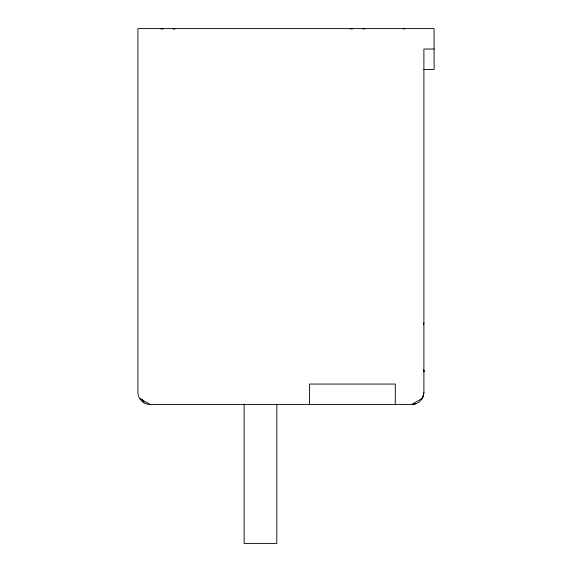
<?xml version="1.0" encoding="UTF-8"?>
<svg xmlns="http://www.w3.org/2000/svg" width="572" height="572" viewBox="0 0 572 572"><rect width="100%" height="100%" fill="white"/><g stroke="black" fill="none" stroke-linecap="round" stroke-linejoin="round"><path stroke-width="0.86" d="M434.105 49.028L423.895 49.028L423.895 392.228L423.473 395.402L422.25 398.355A12.255 12.255 0 0 1 411.633 404.483L150.15 404.483L139.532 398.355M423.409 395.645L421.886 398.956L423.409 395.645L423.895 392.228M423.559 324.774L423.895 322.772M422.25 398.355L411.633 404.483L415.722 403.782M403.503 28.936L405.505 28.6M350.278 28.879L352.395 28.879M362.605 28.879L364.721 28.879M423.895 69.455L434.105 69.455L434.105 28.6L137.895 28.6L137.895 392.228A12.255 12.255 0 0 0 150.15 404.483M163.256 28.915L160.367 28.6L162.369 28.936M423.459 371.249L423.895 371.8L423.616 369.684L423.895 371.8L423.602 370.091M141.835 399.056L144.022 402.845M395.295 404.483L395.295 384.055L309.495 384.055L309.495 404.483M276.805 404.34L276.805 543.4L244.122 543.4L244.122 404.061M174.689 28.915L172.465 28.6L174.689 28.915"/></g></svg>
